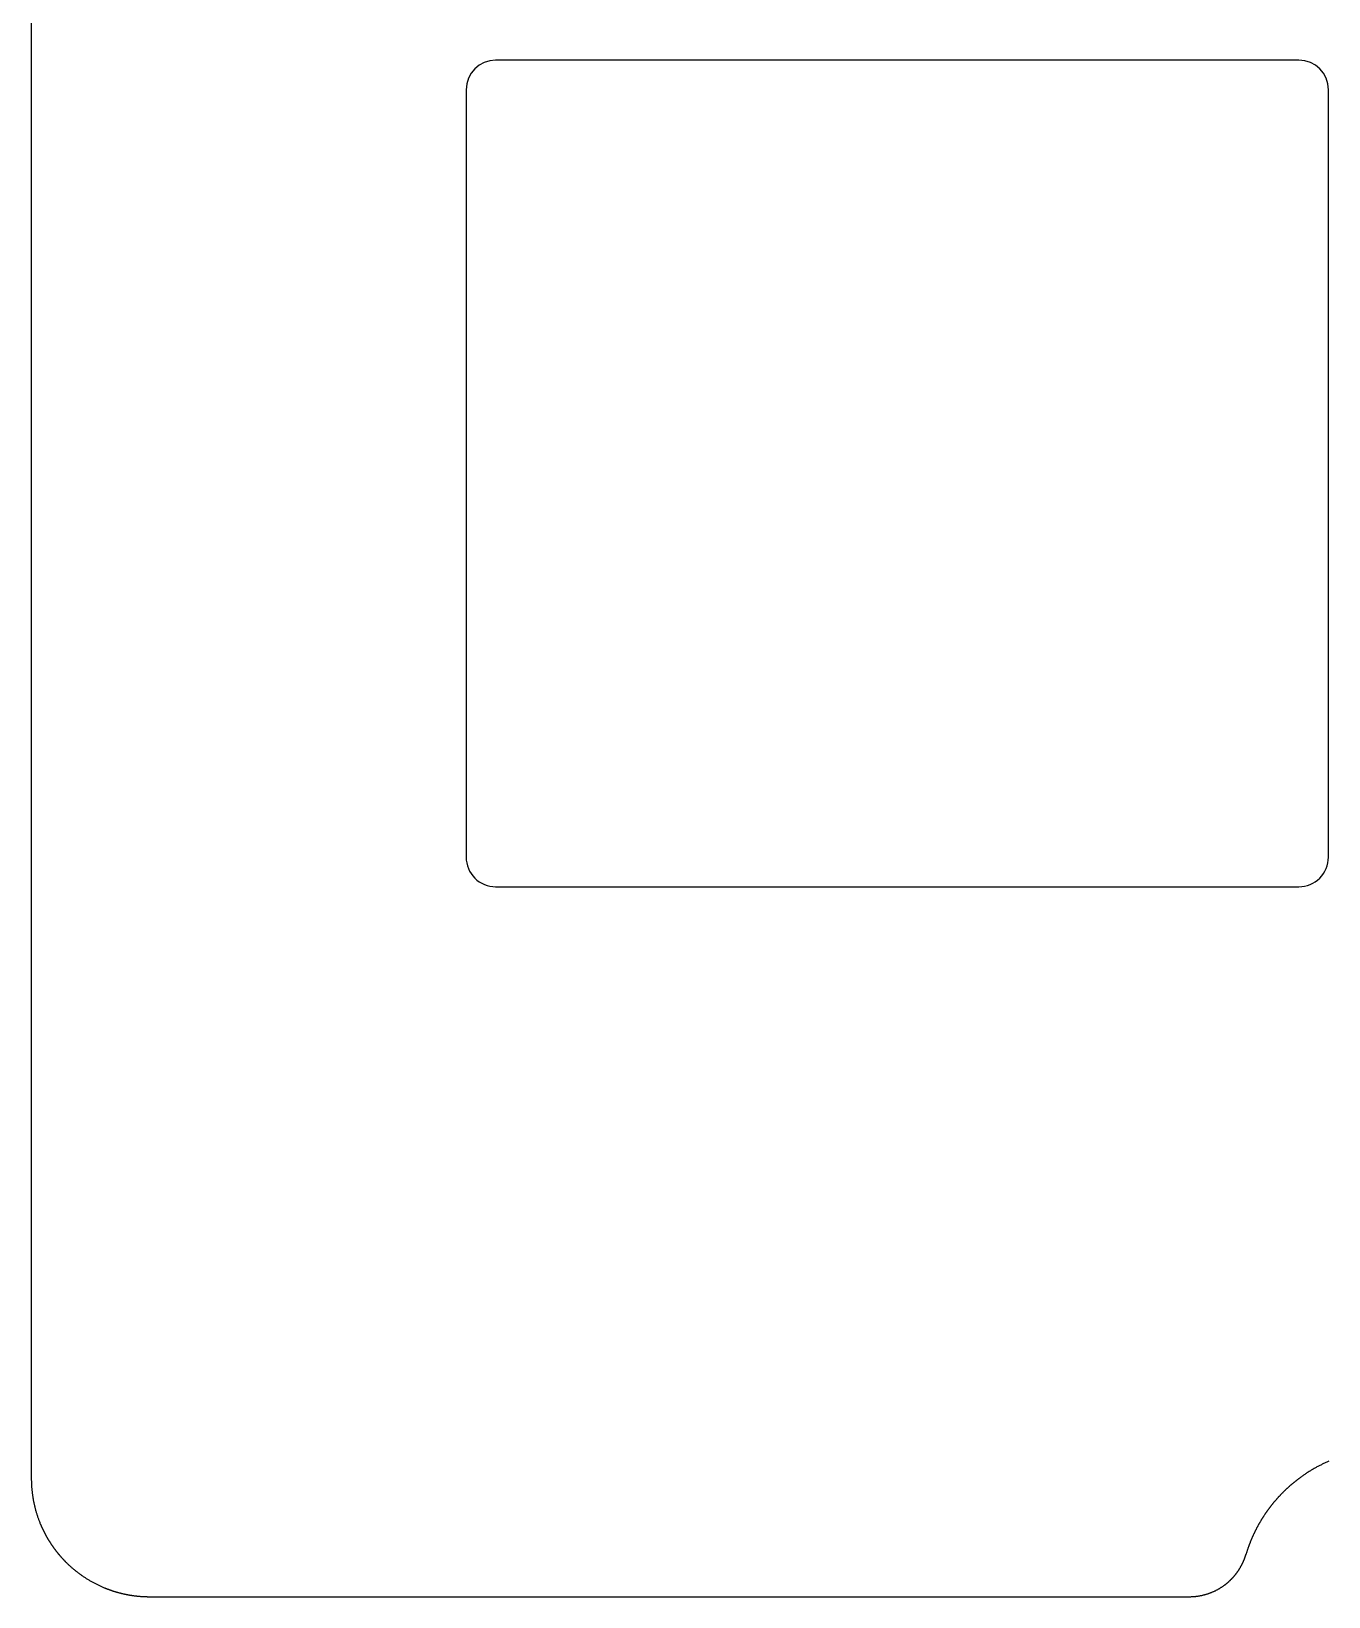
# Model space of a CAD drawing. Header units: millimetres. Extents: x -10 to 277, y -95 to 18.
# Drawn here: x -9.9 to 12.07, y -95.23 to -68.71 of the extents above; entities that cross this region are included whole.
import ezdxf

# ---------------------------------------------------------------- set-up
doc = ezdxf.new("R2010")
doc.units = ezdxf.units.MM
doc.header["$MEASUREMENT"] = 0
doc.layers.add('Edge.Cuts', color=53, linetype='CONTINUOUS')

msp = doc.modelspace()

# ---------------------------------------------------------------- linework, layer by layer
at = {"layer": 'Edge.Cuts', "linetype": 'Continuous'}
for p, q in [((-9.9, 16.026), (-9.9, -93.226)), ((11.5625, -69.2), (-2.037499, -69.2)), ((-2.5375, -69.700001), (-2.5375, -82.699999)), ((12.0625, -82.7), (12.0625, -69.7)), ((-2.037499, -83.2), (11.5625, -83.2)), ((11.795468, -93.070813), (11.783289, -93.078024)), ((11.807687, -93.063671), (11.795468, -93.070813)), ((11.819946, -93.056599), (11.807687, -93.063671)), ((11.832244, -93.049597), (11.819946, -93.056599)), ((11.844581, -93.042665), (11.832244, -93.049597)), ((11.856955, -93.035803), (11.844581, -93.042665)), ((11.869368, -93.029011), (11.856955, -93.035803)), ((11.881818, -93.02229), (11.869368, -93.029011)), ((11.894305, -93.015641), (11.881818, -93.02229)), ((11.906829, -93.009062), (11.894305, -93.015641)), ((11.919389, -93.002554), (11.906829, -93.009062)), ((11.931985, -92.996118), (11.919389, -93.002554)), ((11.944616, -92.989754), (11.931985, -92.996118)), ((11.957281, -92.983462), (11.944616, -92.989754)), ((11.969982, -92.977242), (11.957281, -92.983462)), ((11.982716, -92.971094), (11.969982, -92.977242)), ((11.995484, -92.965019), (11.982716, -92.971094)), ((12.008286, -92.959017), (11.995484, -92.965019)), ((12.02112, -92.953088), (12.008286, -92.959017)), ((12.033987, -92.947231), (12.02112, -92.953088)), ((12.046885, -92.941448), (12.033987, -92.947231)), ((12.059815, -92.935739), (12.046885, -92.941448)), ((12.072777, -92.930103), (12.059815, -92.935739)), ((-9.9, -93.226), (-9.89996, -93.238654)), ((-9.89996, -93.238654), (-9.89984, -93.251306)), ((-9.89984, -93.251306), (-9.89964, -93.263956)), ((-9.89964, -93.263956), (-9.89936, -93.276603)), ((-9.89936, -93.276603), (-9.899001, -93.289248)), ((-9.899001, -93.289248), (-9.898561, -93.301889)), ((-9.898561, -93.301889), (-9.898042, -93.314526)), ((-9.898042, -93.314526), (-9.897442, -93.327159)), ((-9.897442, -93.327159), (-9.896763, -93.339787)), ((11.427761, -93.334509), (11.42241, -93.339145)), ((11.433125, -93.329889), (11.427761, -93.334509)), ((11.438502, -93.325283), (11.433125, -93.329889)), ((11.443892, -93.320692), (11.438502, -93.325283)), ((11.449295, -93.316117), (11.443892, -93.320692)), ((11.454711, -93.311557), (11.449295, -93.316117)), ((11.46014, -93.307012), (11.454711, -93.311557)), ((11.465582, -93.302483), (11.46014, -93.307012)), ((11.471036, -93.297969), (11.465582, -93.302483)), ((11.476504, -93.29347), (11.471036, -93.297969)), ((11.481984, -93.288987), (11.476504, -93.29347)), ((11.487476, -93.284519), (11.481984, -93.288987)), ((11.492982, -93.280066), (11.487476, -93.284519)), ((11.4985, -93.27563), (11.492982, -93.280066)), ((11.50403, -93.271208), (11.4985, -93.27563)), ((11.509574, -93.266803), (11.50403, -93.271208)), ((11.515129, -93.262413), (11.509574, -93.266803)), ((11.520697, -93.258038), (11.515129, -93.262413)), ((11.526277, -93.25368), (11.520697, -93.258038)), ((11.53187, -93.249337), (11.526277, -93.25368)), ((11.537475, -93.24501), (11.53187, -93.249337)), ((11.543092, -93.240699), (11.537475, -93.24501)), ((11.548721, -93.236404), (11.543092, -93.240699)), ((11.554362, -93.232124), (11.548721, -93.236404)), ((11.560016, -93.227861), (11.554362, -93.232124)), ((11.565681, -93.223614), (11.560016, -93.227861)), ((11.571358, -93.219382), (11.565681, -93.223614)), ((11.582749, -93.210968), (11.571358, -93.219382)), ((11.594186, -93.202618), (11.582749, -93.210968)), ((11.605671, -93.194333), (11.594186, -93.202618)), ((11.617202, -93.186113), (11.605671, -93.194333)), ((11.628779, -93.177958), (11.617202, -93.186113)), ((11.640402, -93.169869), (11.628779, -93.177958)), ((11.65207, -93.161846), (11.640402, -93.169869)), ((11.663782, -93.15389), (11.65207, -93.161846)), ((11.67554, -93.145999), (11.663782, -93.15389)), ((11.687341, -93.138176), (11.67554, -93.145999)), ((11.699186, -93.13042), (11.687341, -93.138176)), ((11.711074, -93.12273), (11.699186, -93.13042)), ((11.723005, -93.115109), (11.711074, -93.12273)), ((11.734979, -93.107555), (11.723005, -93.115109)), ((11.746994, -93.10007), (11.734979, -93.107555)), ((11.759051, -93.092652), (11.746994, -93.10007)), ((11.77115, -93.085303), (11.759051, -93.092652)), ((11.783289, -93.078024), (11.77115, -93.085303)), ((-9.896763, -93.339787), (-9.896004, -93.35241)), ((-9.896004, -93.35241), (-9.895166, -93.365028)), ((-9.895166, -93.365028), (-9.894247, -93.37764)), ((-9.894247, -93.37764), (-9.893249, -93.390245)), ((-9.893249, -93.390245), (-9.892171, -93.402843)), ((-9.892171, -93.402843), (-9.891014, -93.415434)), ((-9.891014, -93.415434), (-9.889777, -93.428017)), ((-9.889777, -93.428017), (-9.88846, -93.440592)), ((-9.88846, -93.440592), (-9.887064, -93.453157)), ((-9.887064, -93.453157), (-9.885589, -93.465714)), ((-9.885589, -93.465714), (-9.884034, -93.478261)), ((-9.884034, -93.478261), (-9.8824, -93.490798)), ((-9.8824, -93.490798), (-9.880686, -93.503325)), ((-9.880686, -93.503325), (-9.878894, -93.51584)), ((-9.878894, -93.51584), (-9.877022, -93.528344)), ((-9.877022, -93.528344), (-9.875071, -93.540836)), ((-9.875071, -93.540836), (-9.873041, -93.553315)), ((-9.873041, -93.553315), (-9.870933, -93.565781)), ((-9.870933, -93.565781), (-9.868745, -93.578234)), ((-9.868745, -93.578234), (-9.866479, -93.590673)), ((-9.866479, -93.590673), (-9.864134, -93.603098)), ((11.163379, -93.599957), (11.158786, -93.605333)), ((11.167986, -93.594595), (11.163379, -93.599957)), ((11.17261, -93.589245), (11.167986, -93.594595)), ((11.177248, -93.583909), (11.17261, -93.589245)), ((11.181901, -93.578585), (11.177248, -93.583909)), ((11.18657, -93.573275), (11.181901, -93.578585)), ((11.191254, -93.567977), (11.18657, -93.573275)), ((11.195953, -93.562693), (11.191254, -93.567977)), ((11.200667, -93.557421), (11.195953, -93.562693)), ((11.205396, -93.552163), (11.200667, -93.557421)), ((11.21014, -93.546918), (11.205396, -93.552163)), ((11.214899, -93.541687), (11.21014, -93.546918)), ((11.219673, -93.536468), (11.214899, -93.541687)), ((11.224462, -93.531263), (11.219673, -93.536468)), ((11.229266, -93.526071), (11.224462, -93.531263)), ((11.234084, -93.520894), (11.229266, -93.526071)), ((11.238918, -93.515729), (11.234084, -93.520894)), ((11.243765, -93.510578), (11.238918, -93.515729)), ((11.248629, -93.50544), (11.243765, -93.510578)), ((11.253506, -93.500317), (11.248629, -93.50544)), ((11.258398, -93.495206), (11.253506, -93.500317)), ((11.263304, -93.49011), (11.258398, -93.495206)), ((11.268226, -93.485027), (11.263304, -93.49011)), ((11.273161, -93.479958), (11.268226, -93.485027)), ((11.278111, -93.474903), (11.273161, -93.479958)), ((11.283076, -93.469862), (11.278111, -93.474903)), ((11.288055, -93.464834), (11.283076, -93.469862)), ((11.293048, -93.459821), (11.288055, -93.464834)), ((11.298055, -93.454821), (11.293048, -93.459821)), ((11.303077, -93.449836), (11.298055, -93.454821)), ((11.308113, -93.444865), (11.303077, -93.449836)), ((11.313163, -93.439908), (11.308113, -93.444865)), ((11.318227, -93.434964), (11.313163, -93.439908)), ((11.323305, -93.430036), (11.318227, -93.434964)), ((11.328398, -93.425121), (11.323305, -93.430036)), ((11.333504, -93.420221), (11.328398, -93.425121)), ((11.338625, -93.415335), (11.333504, -93.420221)), ((11.343758, -93.410464), (11.338625, -93.415335)), ((11.348907, -93.405607), (11.343758, -93.410464)), ((11.354068, -93.400764), (11.348907, -93.405607)), ((11.359244, -93.395936), (11.354068, -93.400764)), ((11.364433, -93.391123), (11.359244, -93.395936)), ((11.369637, -93.386324), (11.364433, -93.391123)), ((11.374853, -93.381539), (11.369637, -93.386324)), ((11.380084, -93.37677), (11.374853, -93.381539)), ((11.385327, -93.372015), (11.380084, -93.37677)), ((11.390585, -93.367274), (11.385327, -93.372015)), ((11.395856, -93.362549), (11.390585, -93.367274)), ((11.40114, -93.357838), (11.395856, -93.362549)), ((11.406437, -93.353143), (11.40114, -93.357838)), ((11.411749, -93.348462), (11.406437, -93.353143)), ((11.417073, -93.343796), (11.411749, -93.348462)), ((11.42241, -93.339145), (11.417073, -93.343796)), ((-9.864134, -93.603098), (-9.86171, -93.615507)), ((-9.86171, -93.615507), (-9.859208, -93.627902)), ((-9.859208, -93.627902), (-9.856628, -93.64028)), ((-9.856628, -93.64028), (-9.853969, -93.652642)), ((-9.853969, -93.652642), (-9.851232, -93.664988)), ((-9.851232, -93.664988), (-9.848417, -93.677316)), ((-9.848417, -93.677316), (-9.845524, -93.689626)), ((-9.845524, -93.689626), (-9.842553, -93.701918)), ((-9.842553, -93.701918), (-9.839505, -93.714191)), ((-9.839505, -93.714191), (-9.836379, -93.726446)), ((-9.836379, -93.726446), (-9.833175, -93.73868)), ((-9.833175, -93.73868), (-9.829894, -93.750894)), ((-9.829894, -93.750894), (-9.826535, -93.763087)), ((-9.826535, -93.763087), (-9.8231, -93.775259)), ((-9.8231, -93.775259), (-9.819587, -93.78741)), ((-9.819587, -93.78741), (-9.815998, -93.799538)), ((-9.815998, -93.799538), (-9.812332, -93.811644)), ((-9.812332, -93.811644), (-9.80859, -93.823726)), ((-9.80859, -93.823726), (-9.804771, -93.835785)), ((-9.804771, -93.835785), (-9.800875, -93.847819)), ((-9.800875, -93.847819), (-9.796904, -93.859829)), ((-9.796904, -93.859829), (-9.792857, -93.871814)), ((10.964715, -93.865727), (10.960882, -93.871656)), ((10.968566, -93.859807), (10.964715, -93.865727)), ((10.972433, -93.8539), (10.968566, -93.859807)), ((10.976317, -93.848002), (10.972433, -93.8539)), ((10.980217, -93.842116), (10.976317, -93.848002)), ((10.984135, -93.83624), (10.980217, -93.842116)), ((10.988069, -93.830377), (10.984135, -93.83624)), ((10.992021, -93.824522), (10.988069, -93.830377)), ((10.995988, -93.818681), (10.992021, -93.824522)), ((10.999972, -93.812849), (10.995988, -93.818681)), ((11.003972, -93.80703), (10.999972, -93.812849)), ((11.00799, -93.801221), (11.003972, -93.80703)), ((11.012024, -93.795424), (11.00799, -93.801221)), ((11.016074, -93.789637), (11.012024, -93.795424)), ((11.020141, -93.783863), (11.016074, -93.789637)), ((11.024224, -93.778099), (11.020141, -93.783863)), ((11.028324, -93.772348), (11.024224, -93.778099)), ((11.03244, -93.766607), (11.028324, -93.772348)), ((11.036572, -93.760879), (11.03244, -93.766607)), ((11.040721, -93.755161), (11.036572, -93.760879)), ((11.044886, -93.749456), (11.040721, -93.755161)), ((11.049067, -93.743762), (11.044886, -93.749456)), ((11.053264, -93.73808), (11.049067, -93.743762)), ((11.057478, -93.732409), (11.053264, -93.73808)), ((11.061708, -93.726751), (11.057478, -93.732409)), ((11.065954, -93.721104), (11.061708, -93.726751)), ((11.070216, -93.715469), (11.065954, -93.721104)), ((11.074494, -93.709846), (11.070216, -93.715469)), ((11.078788, -93.704235), (11.074494, -93.709846)), ((11.083099, -93.698636), (11.078788, -93.704235)), ((11.087424, -93.693049), (11.083099, -93.698636)), ((11.091767, -93.687474), (11.087424, -93.693049)), ((11.096124, -93.681912), (11.091767, -93.687474)), ((11.100499, -93.676361), (11.096124, -93.681912)), ((11.104888, -93.670823), (11.100499, -93.676361)), ((11.109294, -93.665296), (11.104888, -93.670823)), ((11.113714, -93.659783), (11.109294, -93.665296)), ((11.118152, -93.654281), (11.113714, -93.659783)), ((11.122604, -93.648793), (11.118152, -93.654281)), ((11.127073, -93.643316), (11.122604, -93.648793)), ((11.131556, -93.637852), (11.127073, -93.643316)), ((11.136056, -93.6324), (11.131556, -93.637852)), ((11.140571, -93.626962), (11.136056, -93.6324)), ((11.145102, -93.621535), (11.140571, -93.626962)), ((11.149648, -93.616122), (11.145102, -93.621535)), ((11.15421, -93.610721), (11.149648, -93.616122)), ((11.158786, -93.605333), (11.15421, -93.610721)), ((-9.792857, -93.871814), (-9.788734, -93.883773)), ((-9.788734, -93.883773), (-9.784535, -93.895706)), ((-9.784535, -93.895706), (-9.780261, -93.907613)), ((-9.780261, -93.907613), (-9.775912, -93.919492)), ((-9.775912, -93.919492), (-9.771487, -93.931344)), ((-9.771487, -93.931344), (-9.766988, -93.943167)), ((-9.766988, -93.943167), (-9.762414, -93.954962)), ((-9.762414, -93.954962), (-9.757765, -93.966728)), ((-9.757765, -93.966728), (-9.753042, -93.978465)), ((-9.753042, -93.978465), (-9.748245, -93.990171)), ((-9.748245, -93.990171), (-9.745819, -93.996013)), ((-9.745819, -93.996013), (-9.743374, -94.001847)), ((-9.743374, -94.001847), (-9.740911, -94.007674)), ((-9.740911, -94.007674), (-9.738429, -94.013492)), ((-9.738429, -94.013492), (-9.735929, -94.019303)), ((-9.735929, -94.019303), (-9.733411, -94.025106)), ((-9.733411, -94.025106), (-9.730874, -94.030901)), ((-9.730874, -94.030901), (-9.728319, -94.036688)), ((-9.728319, -94.036688), (-9.725746, -94.042466)), ((-9.725746, -94.042466), (-9.723154, -94.048237)), ((-9.723154, -94.048237), (-9.720544, -94.053999)), ((-9.720544, -94.053999), (-9.717916, -94.059753)), ((-9.717916, -94.059753), (-9.71527, -94.065499)), ((-9.71527, -94.065499), (-9.712606, -94.071236)), ((-9.712606, -94.071236), (-9.709923, -94.076965)), ((-9.709923, -94.076965), (-9.707223, -94.082685)), ((-9.707223, -94.082685), (-9.704504, -94.088397)), ((-9.704504, -94.088397), (-9.701767, -94.0941)), ((-9.701767, -94.0941), (-9.699013, -94.099794)), ((-9.699013, -94.099794), (-9.69624, -94.10548)), ((-9.69624, -94.10548), (-9.69345, -94.111157)), ((-9.69345, -94.111157), (-9.690641, -94.116825)), ((-9.690641, -94.116825), (-9.687815, -94.122484)), ((-9.687815, -94.122484), (-9.68497, -94.128134)), ((-9.68497, -94.128134), (-9.682108, -94.133775)), ((10.815419, -94.129909), (10.812333, -94.136265)), ((10.818522, -94.123564), (10.815419, -94.129909)), ((10.821644, -94.117226), (10.818522, -94.123564)), ((10.824783, -94.1109), (10.821644, -94.117226)), ((10.827941, -94.10458), (10.824783, -94.1109)), ((10.831115, -94.098272), (10.827941, -94.10458)), ((10.834308, -94.09197), (10.831115, -94.098272)), ((10.837518, -94.08568), (10.834308, -94.09197)), ((10.840747, -94.079398), (10.837518, -94.08568)), ((10.843992, -94.073127), (10.840747, -94.079398)), ((10.847256, -94.066863), (10.843992, -94.073127)), ((10.850537, -94.06061), (10.847256, -94.066863)), ((10.853836, -94.054366), (10.850537, -94.06061)), ((10.857152, -94.048132), (10.853836, -94.054366)), ((10.860487, -94.041906), (10.857152, -94.048132)), ((10.863838, -94.035692), (10.860487, -94.041906)), ((10.867207, -94.029485), (10.863838, -94.035692)), ((10.870593, -94.02329), (10.867207, -94.029485)), ((10.873998, -94.017103), (10.870593, -94.02329)), ((10.877419, -94.010928), (10.873998, -94.017103)), ((10.880858, -94.00476), (10.877419, -94.010928)), ((10.884314, -93.998604), (10.880858, -94.00476)), ((10.887789, -93.992456), (10.884314, -93.998604)), ((10.891279, -93.98632), (10.887789, -93.992456)), ((10.894788, -93.980192), (10.891279, -93.98632)), ((10.898314, -93.974076), (10.894788, -93.980192)), ((10.901857, -93.967968), (10.898314, -93.974076)), ((10.905417, -93.961872), (10.901857, -93.967968)), ((10.908996, -93.955784), (10.905417, -93.961872)), ((10.91259, -93.949709), (10.908996, -93.955784)), ((10.916203, -93.943641), (10.91259, -93.949709)), ((10.919832, -93.937586), (10.916203, -93.943641)), ((10.923479, -93.931539), (10.919832, -93.937586)), ((10.927142, -93.925505), (10.923479, -93.931539)), ((10.930823, -93.919479), (10.927142, -93.925505)), ((10.934521, -93.913465), (10.930823, -93.919479)), ((10.938236, -93.90746), (10.934521, -93.913465)), ((10.941967, -93.901467), (10.938236, -93.90746)), ((10.945717, -93.895483), (10.941967, -93.901467)), ((10.949482, -93.889511), (10.945717, -93.895483)), ((10.953266, -93.883548), (10.949482, -93.889511)), ((10.957065, -93.877598), (10.953266, -93.883548)), ((10.960882, -93.871656), (10.957065, -93.877598)), ((-9.682108, -94.133775), (-9.679228, -94.139407)), ((-9.679228, -94.139407), (-9.67633, -94.14503)), ((-9.67633, -94.14503), (-9.673415, -94.150643)), ((-9.673415, -94.150643), (-9.670482, -94.156247)), ((-9.670482, -94.156247), (-9.66753, -94.161843)), ((-9.66753, -94.161843), (-9.664562, -94.167428)), ((-9.664562, -94.167428), (-9.661576, -94.173004)), ((-9.661576, -94.173004), (-9.658572, -94.178571)), ((-9.658572, -94.178571), (-9.65555, -94.184128)), ((-9.65555, -94.184128), (-9.652512, -94.189675)), ((-9.652512, -94.189675), (-9.649455, -94.195213)), ((-9.649455, -94.195213), (-9.646381, -94.200741)), ((-9.646381, -94.200741), (-9.64329, -94.20626)), ((-9.64329, -94.20626), (-9.640181, -94.211768)), ((-9.640181, -94.211768), (-9.637055, -94.217267)), ((-9.637055, -94.217267), (-9.633911, -94.222755)), ((-9.633911, -94.222755), (-9.63075, -94.228234)), ((-9.63075, -94.228234), (-9.627572, -94.233702)), ((-9.627572, -94.233702), (-9.624376, -94.239161)), ((-9.624376, -94.239161), (-9.621164, -94.244609)), ((-9.621164, -94.244609), (-9.617934, -94.250047)), ((-9.617934, -94.250047), (-9.614687, -94.255475)), ((-9.614687, -94.255475), (-9.611423, -94.260893)), ((-9.611423, -94.260893), (-9.608142, -94.266299)), ((-9.608142, -94.266299), (-9.604843, -94.271696)), ((-9.604843, -94.271696), (-9.601528, -94.277082)), ((-9.601528, -94.277082), (-9.598195, -94.282458)), ((-9.598195, -94.282458), (-9.594846, -94.287823)), ((-9.594846, -94.287823), (-9.59148, -94.293178)), ((-9.59148, -94.293178), (-9.588097, -94.298521)), ((-9.588097, -94.298521), (-9.584696, -94.303854)), ((-9.584696, -94.303854), (-9.58128, -94.309176)), ((-9.58128, -94.309176), (-9.577846, -94.314487)), ((-9.577846, -94.314487), (-9.574396, -94.319787)), ((-9.574396, -94.319787), (-9.570928, -94.325077)), ((-9.570928, -94.325077), (-9.567444, -94.330355)), ((-9.567444, -94.330355), (-9.563944, -94.335623)), ((-9.563944, -94.335623), (-9.560427, -94.340879)), ((-9.560427, -94.340879), (-9.556893, -94.346124)), ((-9.556893, -94.346124), (-9.553343, -94.351357)), ((-9.553343, -94.351357), (-9.549775, -94.35658)), ((-9.549775, -94.35658), (-9.546192, -94.361791)), ((-9.546192, -94.361791), (-9.542592, -94.366991)), ((-9.542592, -94.366991), (-9.538976, -94.372179)), ((-9.538976, -94.372179), (-9.535343, -94.377356)), ((-9.535343, -94.377356), (-9.531695, -94.382521)), ((-9.531695, -94.382521), (-9.528029, -94.387676)), ((-9.528029, -94.387676), (-9.524348, -94.392817)), ((-9.524348, -94.392817), (-9.52065, -94.397948)), ((10.706112, -94.390752), (10.703755, -94.397439)), ((10.708487, -94.384075), (10.706112, -94.390752)), ((10.710881, -94.377404), (10.708487, -94.384075)), ((10.713293, -94.370742), (10.710881, -94.377404)), ((10.715724, -94.364086), (10.713293, -94.370742)), ((10.718173, -94.357439), (10.715724, -94.364086)), ((10.720641, -94.350799), (10.718173, -94.357439)), ((10.723127, -94.344168), (10.720641, -94.350799)), ((10.725632, -94.337542), (10.723127, -94.344168)), ((10.728155, -94.330927), (10.725632, -94.337542)), ((10.730697, -94.324318), (10.728155, -94.330927)), ((10.733256, -94.317718), (10.730697, -94.324318)), ((10.735835, -94.311125), (10.733256, -94.317718)), ((10.738431, -94.304541), (10.735835, -94.311125)), ((10.741046, -94.297963), (10.738431, -94.304541)), ((10.743679, -94.291396), (10.741046, -94.297963)), ((10.746331, -94.284835), (10.743679, -94.291396)), ((10.749001, -94.278283), (10.746331, -94.284835)), ((10.751689, -94.271738), (10.749001, -94.278283)), ((10.754395, -94.265203), (10.751689, -94.271738)), ((10.75712, -94.258675), (10.754395, -94.265203)), ((10.759863, -94.252156), (10.75712, -94.258675)), ((10.762625, -94.245644), (10.759863, -94.252156)), ((10.765403, -94.239142), (10.762625, -94.245644)), ((10.768201, -94.232647), (10.765403, -94.239142)), ((10.771017, -94.226162), (10.768201, -94.232647)), ((10.773851, -94.219684), (10.771017, -94.226162)), ((10.776702, -94.213216), (10.773851, -94.219684)), ((10.779573, -94.206754), (10.776702, -94.213216)), ((10.782461, -94.200303), (10.779573, -94.206754)), ((10.785367, -94.193859), (10.782461, -94.200303)), ((10.788291, -94.187426), (10.785367, -94.193859)), ((10.791234, -94.180999), (10.788291, -94.187426)), ((10.794194, -94.174583), (10.791234, -94.180999)), ((10.797172, -94.168173), (10.794194, -94.174583)), ((10.800168, -94.161775), (10.797172, -94.168173)), ((10.803183, -94.155383), (10.800168, -94.161775)), ((10.806215, -94.149002), (10.803183, -94.155383)), ((10.809265, -94.142628), (10.806215, -94.149002)), ((10.812333, -94.136265), (10.809265, -94.142628)), ((-9.52065, -94.397948), (-9.516936, -94.403067)), ((-9.516936, -94.403067), (-9.513205, -94.408174)), ((-9.513205, -94.408174), (-9.509459, -94.413269)), ((-9.509459, -94.413269), (-9.505696, -94.418353)), ((-9.505696, -94.418353), (-9.501918, -94.423424)), ((-9.501918, -94.423424), (-9.498123, -94.428484)), ((-9.498123, -94.428484), (-9.494313, -94.433531)), ((-9.494313, -94.433531), (-9.490486, -94.438566)), ((-9.490486, -94.438566), (-9.486644, -94.443589)), ((-9.486644, -94.443589), (-9.482785, -94.448601)), ((-9.482785, -94.448601), (-9.478911, -94.453599)), ((-9.478911, -94.453599), (-9.475021, -94.458586)), ((-9.475021, -94.458586), (-9.471115, -94.46356)), ((-9.471115, -94.46356), (-9.467193, -94.468523)), ((-9.467193, -94.468523), (-9.463256, -94.473472)), ((-9.463256, -94.473472), (-9.459303, -94.47841)), ((-9.459303, -94.47841), (-9.455335, -94.483334)), ((-9.455335, -94.483334), (-9.45135, -94.488247)), ((-9.45135, -94.488247), (-9.447351, -94.493146)), ((-9.447351, -94.493146), (-9.443335, -94.498034)), ((-9.443335, -94.498034), (-9.439304, -94.502907)), ((-9.439304, -94.502907), (-9.435258, -94.50777)), ((-9.435258, -94.50777), (-9.431196, -94.512618)), ((-9.431196, -94.512618), (-9.427119, -94.517455)), ((-9.427119, -94.517455), (-9.423027, -94.522278)), ((-9.423027, -94.522278), (-9.418918, -94.527089)), ((-9.418918, -94.527089), (-9.414796, -94.531886)), ((-9.414796, -94.531886), (-9.410657, -94.536671)), ((-9.410657, -94.536671), (-9.406504, -94.541442)), ((-9.406504, -94.541442), (-9.402335, -94.546201)), ((-9.402335, -94.546201), (-9.398151, -94.550946)), ((-9.398151, -94.550946), (-9.393952, -94.555678)), ((-9.393952, -94.555678), (-9.389738, -94.560397)), ((-9.389738, -94.560397), (-9.385509, -94.565104)), ((-9.385509, -94.565104), (-9.381265, -94.569796)), ((-9.381265, -94.569796), (-9.377006, -94.574475)), ((-9.377006, -94.574475), (-9.372733, -94.579141)), ((-9.372733, -94.579141), (-9.368443, -94.583794)), ((-9.368443, -94.583794), (-9.36414, -94.588433)), ((-9.36414, -94.588433), (-9.359821, -94.593059)), ((-9.359821, -94.593059), (-9.355489, -94.597671)), ((-9.355489, -94.597671), (-9.35114, -94.60227)), ((-9.35114, -94.60227), (-9.346778, -94.606854)), ((-9.346778, -94.606854), (-9.3424, -94.611426)), ((-9.3424, -94.611426), (-9.338009, -94.615984)), ((-9.338009, -94.615984), (-9.333602, -94.620528)), ((-9.333602, -94.620528), (-9.329182, -94.625058)), ((-9.329182, -94.625058), (-9.324746, -94.629575)), ((-9.324746, -94.629575), (-9.320296, -94.634077)), ((-9.320296, -94.634077), (-9.315831, -94.638567)), ((-9.315831, -94.638567), (-9.3142, -94.6402)), ((-9.3142, -94.6402), (-9.305223, -94.64912)), ((-9.305223, -94.64912), (-9.296191, -94.657982)), ((-9.296191, -94.657982), (-9.287104, -94.666787)), ((10.607552, -94.663753), (10.609497, -94.659732)), ((10.609497, -94.659732), (10.611424, -94.655699)), ((10.611424, -94.655699), (10.613333, -94.65166)), ((10.613333, -94.65166), (10.615225, -94.64761)), ((10.615225, -94.64761), (10.617098, -94.643553)), ((10.617098, -94.643553), (10.618954, -94.639485)), ((10.618954, -94.639485), (10.620791, -94.635411)), ((10.620791, -94.635411), (10.62261, -94.631326)), ((10.62261, -94.631326), (10.624411, -94.627234)), ((10.624411, -94.627234), (10.626194, -94.623132)), ((10.626194, -94.623132), (10.627959, -94.619024)), ((10.627959, -94.619024), (10.629706, -94.614905)), ((10.629706, -94.614905), (10.631433, -94.61078)), ((10.631433, -94.61078), (10.633144, -94.606645)), ((10.633144, -94.606645), (10.634835, -94.602504)), ((10.634835, -94.602504), (10.636509, -94.598352)), ((10.636509, -94.598352), (10.638164, -94.594194)), ((10.638164, -94.594194), (10.639801, -94.590027)), ((10.639801, -94.590027), (10.641419, -94.585853)), ((10.641419, -94.585853), (10.64302, -94.581669)), ((10.64302, -94.581669), (10.644601, -94.57748)), ((10.644601, -94.57748), (10.646164, -94.573281)), ((10.646164, -94.573281), (10.647708, -94.569076)), ((10.647708, -94.569076), (10.649235, -94.564861)), ((10.649235, -94.564861), (10.650742, -94.560641)), ((10.650742, -94.560641), (10.652232, -94.556412)), ((10.652232, -94.556412), (10.653702, -94.552176)), ((10.653702, -94.552176), (10.655154, -94.547932)), ((10.655154, -94.547932), (10.656587, -94.543682)), ((10.656587, -94.543682), (10.658002, -94.539422)), ((10.658002, -94.539422), (10.659397, -94.535157)), ((10.659397, -94.535157), (10.660775, -94.530883)), ((10.660775, -94.530883), (10.662133, -94.526604)), ((10.662133, -94.526604), (10.663473, -94.522316)), ((10.663473, -94.522316), (10.664793, -94.518022)), ((10.664793, -94.518022), (10.666096, -94.51372)), ((10.666096, -94.51372), (10.6667, -94.5117)), ((10.668584, -94.505411), (10.6667, -94.5117)), ((10.670642, -94.498608), (10.668584, -94.505411)), ((10.672719, -94.491814), (10.670642, -94.498608)), ((10.674814, -94.485024), (10.672719, -94.491814)), ((10.676928, -94.478245), (10.674814, -94.485024)), ((10.679061, -94.47147), (10.676928, -94.478245)), ((10.681213, -94.464704), (10.679061, -94.47147)), ((10.683383, -94.457944), (10.681213, -94.464704)), ((10.685572, -94.451193), (10.683383, -94.457944)), ((10.68778, -94.444447), (10.685572, -94.451193)), ((10.690006, -94.43771), (10.68778, -94.444447)), ((10.692251, -94.430979), (10.690006, -94.43771)), ((10.694515, -94.424257), (10.692251, -94.430979)), ((10.696797, -94.41754), (10.694515, -94.424257)), ((10.699098, -94.410833), (10.696797, -94.41754)), ((10.701418, -94.404131), (10.699098, -94.410833)), ((10.703755, -94.397439), (10.701418, -94.404131)), ((-9.287104, -94.666787), (-9.277963, -94.675533)), ((-9.277963, -94.675533), (-9.268767, -94.68422)), ((-9.268767, -94.68422), (-9.259517, -94.692849)), ((-9.259517, -94.692849), (-9.250213, -94.701418)), ((-9.250213, -94.701418), (-9.240855, -94.709928)), ((-9.240855, -94.709928), (-9.231445, -94.718378)), ((-9.231445, -94.718378), (-9.221982, -94.726768)), ((-9.221982, -94.726768), (-9.212466, -94.735097)), ((-9.212466, -94.735097), (-9.202898, -94.743366)), ((-9.202898, -94.743366), (-9.193278, -94.751574)), ((-9.193278, -94.751574), (-9.183607, -94.759721)), ((-9.183607, -94.759721), (-9.173885, -94.767806)), ((-9.173885, -94.767806), (-9.164113, -94.77583)), ((-9.164113, -94.77583), (-9.154289, -94.783791)), ((-9.154289, -94.783791), (-9.144416, -94.79169)), ((-9.144416, -94.79169), (-9.134493, -94.799526)), ((-9.134493, -94.799526), (-9.124521, -94.8073)), ((-9.124521, -94.8073), (-9.1145, -94.81501)), ((-9.1145, -94.81501), (-9.104431, -94.822656)), ((-9.104431, -94.822656), (-9.094313, -94.830239)), ((-9.094313, -94.830239), (-9.084148, -94.837757)), ((-9.084148, -94.837757), (-9.073935, -94.845211)), ((-9.073935, -94.845211), (-9.063675, -94.852601)), ((-9.063675, -94.852601), (-9.053368, -94.859925)), ((-9.053368, -94.859925), (-9.043016, -94.867184)), ((-9.043016, -94.867184), (-9.032617, -94.874378)), ((-9.032617, -94.874378), (-9.022173, -94.881506)), ((-9.022173, -94.881506), (-9.011684, -94.888567)), ((-9.011684, -94.888567), (-9.00115, -94.895563)), ((-9.00115, -94.895563), (-8.990572, -94.902491)), ((-8.990572, -94.902491), (-8.979951, -94.909353)), ((-8.979951, -94.909353), (-8.969286, -94.916148)), ((-8.969286, -94.916148), (-8.958578, -94.922875)), ((-8.958578, -94.922875), (-8.947827, -94.929534)), ((10.419843, -94.928775), (10.422982, -94.925585)), ((10.422982, -94.925585), (10.426106, -94.922382)), ((10.426106, -94.922382), (10.429216, -94.919164)), ((10.429216, -94.919164), (10.432311, -94.915934)), ((10.432311, -94.915934), (10.435392, -94.912689)), ((10.435392, -94.912689), (10.438458, -94.909431)), ((10.438458, -94.909431), (10.441509, -94.906159)), ((10.441509, -94.906159), (10.444546, -94.902874)), ((10.444546, -94.902874), (10.447568, -94.899575)), ((10.447568, -94.899575), (10.450574, -94.896263)), ((10.450574, -94.896263), (10.453566, -94.892937)), ((10.453566, -94.892937), (10.456542, -94.889599)), ((10.456542, -94.889599), (10.459504, -94.886248)), ((10.459504, -94.886248), (10.46245, -94.882883)), ((10.46245, -94.882883), (10.465381, -94.879505)), ((10.465381, -94.879505), (10.468297, -94.876115)), ((10.468297, -94.876115), (10.471198, -94.872712)), ((10.471198, -94.872712), (10.474082, -94.869296)), ((10.474082, -94.869296), (10.476952, -94.865867)), ((10.476952, -94.865867), (10.479806, -94.862426)), ((10.479806, -94.862426), (10.482645, -94.858972)), ((10.482645, -94.858972), (10.485467, -94.855506)), ((10.485467, -94.855506), (10.488275, -94.852026)), ((10.488275, -94.852026), (10.491066, -94.848536)), ((10.491066, -94.848536), (10.493842, -94.845032)), ((10.493842, -94.845032), (10.496601, -94.841516)), ((10.496601, -94.841516), (10.499346, -94.837988)), ((10.499346, -94.837988), (10.502073, -94.834449)), ((10.502073, -94.834449), (10.504785, -94.830896)), ((10.504785, -94.830896), (10.507481, -94.827333)), ((10.507481, -94.827333), (10.510161, -94.823756)), ((10.510161, -94.823756), (10.512824, -94.82017)), ((10.512824, -94.82017), (10.515472, -94.81657)), ((10.515472, -94.81657), (10.518102, -94.812959)), ((10.518102, -94.812959), (10.520718, -94.809336)), ((10.520718, -94.809336), (10.523315, -94.805703)), ((10.523315, -94.805703), (10.525898, -94.802056)), ((10.525898, -94.802056), (10.528463, -94.7984)), ((10.528463, -94.7984), (10.531012, -94.794731)), ((10.531012, -94.794731), (10.533544, -94.791052)), ((10.533544, -94.791052), (10.536061, -94.787361)), ((10.536061, -94.787361), (10.53856, -94.78366)), ((10.53856, -94.78366), (10.541043, -94.779946)), ((10.541043, -94.779946), (10.543508, -94.776223)), ((10.543508, -94.776223), (10.545957, -94.772488)), ((10.545957, -94.772488), (10.548389, -94.768743)), ((10.548389, -94.768743), (10.550805, -94.764986)), ((10.550805, -94.764986), (10.553203, -94.761219)), ((10.553203, -94.761219), (10.555585, -94.757441)), ((10.555585, -94.757441), (10.557949, -94.753653)), ((10.557949, -94.753653), (10.560297, -94.749854)), ((10.560297, -94.749854), (10.562627, -94.746045)), ((10.562627, -94.746045), (10.56494, -94.742225)), ((10.56494, -94.742225), (10.567236, -94.738395)), ((10.567236, -94.738395), (10.569515, -94.734554)), ((10.569515, -94.734554), (10.571777, -94.730705)), ((10.571777, -94.730705), (10.574021, -94.726844)), ((10.574021, -94.726844), (10.576248, -94.722974)), ((10.576248, -94.722974), (10.578458, -94.719092)), ((10.578458, -94.719092), (10.58065, -94.715203)), ((10.58065, -94.715203), (10.582825, -94.711302)), ((10.582825, -94.711302), (10.584982, -94.707393)), ((10.584982, -94.707393), (10.587123, -94.703472)), ((10.587123, -94.703472), (10.589245, -94.699543)), ((10.589245, -94.699543), (10.59135, -94.695603)), ((10.59135, -94.695603), (10.593437, -94.691656)), ((10.593437, -94.691656), (10.595507, -94.687697)), ((10.595507, -94.687697), (10.597558, -94.68373)), ((10.597558, -94.68373), (10.599593, -94.679753)), ((10.599593, -94.679753), (10.601609, -94.675768)), ((10.601609, -94.675768), (10.603608, -94.671771)), ((10.603608, -94.671771), (10.605589, -94.667768)), ((10.605589, -94.667768), (10.607552, -94.663753)), ((-8.947827, -94.929534), (-8.937034, -94.936126)), ((-8.937034, -94.936126), (-8.9262, -94.942649)), ((-8.9262, -94.942649), (-8.915324, -94.949104)), ((-8.915324, -94.949104), (-8.904408, -94.95549)), ((-8.904408, -94.95549), (-8.893451, -94.961806)), ((-8.893451, -94.961806), (-8.882454, -94.968054)), ((-8.882454, -94.968054), (-8.871417, -94.974232)), ((-8.871417, -94.974232), (-8.860342, -94.98034)), ((-8.860342, -94.98034), (-8.849228, -94.986379)), ((-8.849228, -94.986379), (-8.838075, -94.992347)), ((-8.838075, -94.992347), (-8.826885, -94.998244)), ((-8.826885, -94.998244), (-8.815658, -95.004071)), ((-8.815658, -95.004071), (-8.804394, -95.009826)), ((-8.804394, -95.009826), (-8.793093, -95.015511)), ((-8.793093, -95.015511), (-8.781757, -95.021124)), ((-8.781757, -95.021124), (-8.770385, -95.026665)), ((-8.770385, -95.026665), (-8.758978, -95.032134)), ((-8.758978, -95.032134), (-8.747537, -95.037531)), ((-8.747537, -95.037531), (-8.736061, -95.042856)), ((-8.736061, -95.042856), (-8.724552, -95.048108)), ((-8.724552, -95.048108), (-8.71301, -95.053287)), ((-8.71301, -95.053287), (-8.701436, -95.058394)), ((-8.701436, -95.058394), (-8.689829, -95.063427)), ((-8.689829, -95.063427), (-8.67819, -95.068386)), ((-8.67819, -95.068386), (-8.66652, -95.073272)), ((-8.66652, -95.073272), (-8.660674, -95.075687)), ((-8.660674, -95.075687), (-8.65482, -95.078084)), ((-8.65482, -95.078084), (-8.648958, -95.080462)), ((-8.648958, -95.080462), (-8.643089, -95.082822)), ((-8.643089, -95.082822), (-8.637213, -95.085163)), ((-8.637213, -95.085163), (-8.631329, -95.087486)), ((-8.631329, -95.087486), (-8.625438, -95.08979)), ((-8.625438, -95.08979), (-8.619539, -95.092075)), ((-8.619539, -95.092075), (-8.613633, -95.094342)), ((-8.613633, -95.094342), (-8.607721, -95.09659)), ((-8.607721, -95.09659), (-8.601801, -95.098819)), ((-8.601801, -95.098819), (-8.595874, -95.101029)), ((-8.595874, -95.101029), (-8.58994, -95.103221)), ((-8.58994, -95.103221), (-8.583999, -95.105394)), ((-8.583999, -95.105394), (-8.578052, -95.107548)), ((-8.578052, -95.107548), (-8.572097, -95.109684)), ((-8.572097, -95.109684), (-8.566136, -95.1118)), ((-8.566136, -95.1118), (-8.560168, -95.113898)), ((-8.560168, -95.113898), (-8.554194, -95.115976)), ((-8.554194, -95.115976), (-8.548213, -95.118036)), ((-8.548213, -95.118036), (-8.542226, -95.120077)), ((-8.542226, -95.120077), (-8.536232, -95.122099)), ((-8.536232, -95.122099), (-8.530232, -95.124102)), ((-8.530232, -95.124102), (-8.524226, -95.126086)), ((-8.524226, -95.126086), (-8.518214, -95.128051)), ((-8.518214, -95.128051), (-8.512195, -95.129997)), ((-8.512195, -95.129997), (-8.50617, -95.131924)), ((-8.50617, -95.131924), (-8.500139, -95.133832)), ((-8.500139, -95.133832), (-8.494103, -95.135721)), ((-8.494103, -95.135721), (-8.48806, -95.13759)), ((-8.48806, -95.13759), (-8.482011, -95.139441)), ((-8.482011, -95.139441), (-8.475957, -95.141272)), ((-8.475957, -95.141272), (-8.469897, -95.143085)), ((-8.469897, -95.143085), (-8.463831, -95.144878)), ((-8.463831, -95.144878), (-8.45776, -95.146651)), ((-8.45776, -95.146651), (-8.451683, -95.148406)), ((-8.451683, -95.148406), (-8.4456, -95.150141)), ((-8.4456, -95.150141), (-8.439512, -95.151858)), ((-8.439512, -95.151858), (-8.43342, -95.153554)), ((-8.43342, -95.153554), (-8.427321, -95.155232)), ((-8.427321, -95.155232), (-8.421217, -95.15689)), ((-8.421217, -95.15689), (-8.415108, -95.158529)), ((-8.415108, -95.158529), (-8.408995, -95.160149)), ((-8.408995, -95.160149), (-8.402875, -95.161749)), ((-8.402875, -95.161749), (-8.396751, -95.16333)), ((-8.396751, -95.16333), (-8.390622, -95.164891)), ((-8.390622, -95.164891), (-8.384489, -95.166433)), ((-8.384489, -95.166433), (-8.37835, -95.167956)), ((-8.37835, -95.167956), (-8.372207, -95.169459)), ((-8.372207, -95.169459), (-8.366058, -95.170943)), ((-8.366058, -95.170943), (-8.359906, -95.172407)), ((-8.359906, -95.172407), (-8.353748, -95.173852)), ((-8.353748, -95.173852), (-8.347587, -95.175277)), ((-8.347587, -95.175277), (-8.34142, -95.176683)), ((-8.34142, -95.176683), (-8.33525, -95.17807)), ((-8.33525, -95.17807), (-8.329075, -95.179436)), ((-8.329075, -95.179436), (-8.322896, -95.180784)), ((-8.322896, -95.180784), (-8.316712, -95.182111)), ((-8.316712, -95.182111), (-8.310525, -95.183419)), ((-8.310525, -95.183419), (-8.304333, -95.184708)), ((-8.304333, -95.184708), (-8.298138, -95.185977)), ((-8.298138, -95.185977), (-8.291938, -95.187226)), ((-8.291938, -95.187226), (-8.285735, -95.188456)), ((-8.285735, -95.188456), (-8.279528, -95.189666)), ((-8.279528, -95.189666), (-8.273317, -95.190856)), ((-8.273317, -95.190856), (-8.267102, -95.192027)), ((-8.267102, -95.192027), (-8.260884, -95.193178)), ((9.964794, -95.19265), (9.97341, -95.190323)), ((9.97341, -95.190323), (9.982006, -95.18792)), ((9.982006, -95.18792), (9.99058, -95.185439)), ((9.99058, -95.185439), (9.999132, -95.182882)), ((9.999132, -95.182882), (10.007661, -95.180247)), ((10.007661, -95.180247), (10.016168, -95.177537)), ((10.016168, -95.177537), (10.02465, -95.17475)), ((10.02465, -95.17475), (10.033107, -95.171887)), ((10.033107, -95.171887), (10.04154, -95.168948)), ((10.04154, -95.168948), (10.049947, -95.165933)), ((10.049947, -95.165933), (10.058327, -95.162844)), ((10.058327, -95.162844), (10.06668, -95.159678)), ((10.06668, -95.159678), (10.075006, -95.156438)), ((10.075006, -95.156438), (10.083303, -95.153123)), ((10.083303, -95.153123), (10.091571, -95.149734)), ((10.091571, -95.149734), (10.099809, -95.14627)), ((10.099809, -95.14627), (10.108017, -95.142732)), ((10.108017, -95.142732), (10.116194, -95.139121)), ((10.116194, -95.139121), (10.124339, -95.135436)), ((10.124339, -95.135436), (10.132452, -95.131678)), ((10.132452, -95.131678), (10.140532, -95.127847)), ((10.140532, -95.127847), (10.148579, -95.123944)), ((10.148579, -95.123944), (10.156591, -95.119968)), ((10.156591, -95.119968), (10.164568, -95.115921)), ((10.164568, -95.115921), (10.17251, -95.111802)), ((10.17251, -95.111802), (10.180415, -95.107611)), ((10.180415, -95.107611), (10.188283, -95.10335)), ((10.188283, -95.10335), (10.196114, -95.099018)), ((10.196114, -95.099018), (10.203906, -95.094616)), ((10.203906, -95.094616), (10.21166, -95.090144)), ((10.21166, -95.090144), (10.219374, -95.085602)), ((10.219374, -95.085602), (10.227047, -95.080992)), ((10.227047, -95.080992), (10.23468, -95.076313)), ((10.23468, -95.076313), (10.242271, -95.071565)), ((10.242271, -95.071565), (10.24982, -95.066749)), ((10.24982, -95.066749), (10.257326, -95.061866)), ((10.257326, -95.061866), (10.264789, -95.056916)), ((10.264789, -95.056916), (10.272207, -95.051899)), ((10.272207, -95.051899), (10.279581, -95.046816)), ((10.279581, -95.046816), (10.286909, -95.041667)), ((10.286909, -95.041667), (10.294191, -95.036453)), ((10.294191, -95.036453), (10.301426, -95.031173)), ((10.301426, -95.031173), (10.308614, -95.02583)), ((10.308614, -95.02583), (10.31219, -95.023134)), ((10.31219, -95.023134), (10.315754, -95.020422)), ((10.315754, -95.020422), (10.319306, -95.017694)), ((10.319306, -95.017694), (10.322845, -95.01495)), ((10.322845, -95.01495), (10.326373, -95.012191)), ((10.326373, -95.012191), (10.329887, -95.009416)), ((10.329887, -95.009416), (10.33339, -95.006625)), ((10.33339, -95.006625), (10.33688, -95.003819)), ((10.33688, -95.003819), (10.340357, -95.000997)), ((10.340357, -95.000997), (10.343822, -94.998159)), ((10.343822, -94.998159), (10.347274, -94.995307)), ((10.347274, -94.995307), (10.350713, -94.992439)), ((10.350713, -94.992439), (10.354139, -94.989555)), ((10.354139, -94.989555), (10.357552, -94.986657)), ((10.357552, -94.986657), (10.360952, -94.983743)), ((10.360952, -94.983743), (10.364339, -94.980814)), ((10.364339, -94.980814), (10.367713, -94.97787)), ((10.367713, -94.97787), (10.371074, -94.974911)), ((10.371074, -94.974911), (10.374421, -94.971938)), ((10.374421, -94.971938), (10.377755, -94.968949)), ((10.377755, -94.968949), (10.381075, -94.965945)), ((10.381075, -94.965945), (10.384382, -94.962927)), ((10.384382, -94.962927), (10.387675, -94.959895)), ((10.387675, -94.959895), (10.390955, -94.956847)), ((10.390955, -94.956847), (10.39422, -94.953785)), ((10.39422, -94.953785), (10.397472, -94.950709)), ((10.397472, -94.950709), (10.40071, -94.947618)), ((10.40071, -94.947618), (10.403934, -94.944513)), ((10.403934, -94.944513), (10.407144, -94.941394)), ((10.407144, -94.941394), (10.41034, -94.93826)), ((10.41034, -94.93826), (10.413522, -94.935113)), ((10.413522, -94.935113), (10.41669, -94.931951)), ((10.41669, -94.931951), (10.419843, -94.928775)), ((-8.260884, -95.193178), (-8.254661, -95.194309)), ((-8.254661, -95.194309), (-8.248436, -95.195421)), ((-8.248436, -95.195421), (-8.242207, -95.196513)), ((-8.242207, -95.196513), (-8.235975, -95.197585)), ((-8.235975, -95.197585), (-8.229739, -95.198638)), ((-8.229739, -95.198638), (-8.2235, -95.199671)), ((-8.2235, -95.199671), (-8.217258, -95.200684)), ((-8.217258, -95.200684), (-8.211013, -95.201677)), ((-8.211013, -95.201677), (-8.204764, -95.202651)), ((-8.204764, -95.202651), (-8.198512, -95.203604)), ((-8.198512, -95.203604), (-8.192257, -95.204538)), ((-8.192257, -95.204538), (-8.186, -95.205452)), ((-8.186, -95.205452), (-8.179739, -95.206347)), ((-8.179739, -95.206347), (-8.173477, -95.207221)), ((-8.173477, -95.207221), (-8.16721, -95.208076)), ((-8.16721, -95.208076), (-8.160942, -95.208911)), ((-8.160942, -95.208911), (-8.15467, -95.209726)), ((-8.15467, -95.209726), (-8.148397, -95.210522)), ((-8.148397, -95.210522), (-8.14212, -95.211297)), ((-8.14212, -95.211297), (-8.135841, -95.212053)), ((-8.135841, -95.212053), (-8.129559, -95.212788)), ((-8.129559, -95.212788), (-8.123276, -95.213504)), ((-8.123276, -95.213504), (-8.11699, -95.2142)), ((-8.11699, -95.2142), (-8.110702, -95.214876)), ((-8.110702, -95.214876), (-8.104411, -95.215532)), ((-8.104411, -95.215532), (-8.098119, -95.216169)), ((-8.098119, -95.216169), (-8.091824, -95.216785)), ((-8.091824, -95.216785), (-8.085528, -95.217381)), ((-8.085528, -95.217381), (-8.079229, -95.217958)), ((-8.079229, -95.217958), (-8.07293, -95.218515)), ((-8.07293, -95.218515), (-8.066627, -95.219051)), ((-8.066627, -95.219051), (-8.060323, -95.219568)), ((-8.060323, -95.219568), (-8.054017, -95.220065)), ((-8.054017, -95.220065), (-8.04771, -95.220542)), ((-8.04771, -95.220542), (-8.0414, -95.220999)), ((-8.0414, -95.220999), (-8.035091, -95.221436)), ((-8.035091, -95.221436), (-8.028778, -95.221853)), ((-8.028778, -95.221853), (-8.022465, -95.22225)), ((-8.022465, -95.22225), (-8.01615, -95.222627)), ((-8.01615, -95.222627), (-8.009834, -95.222984)), ((-8.009834, -95.222984), (-8.003516, -95.223322)), ((-8.003516, -95.223322), (-7.997198, -95.223639)), ((-7.997198, -95.223639), (-7.990877, -95.223936)), ((-7.990877, -95.223936), (-7.984557, -95.224213)), ((-7.984557, -95.224213), (-7.978235, -95.224471)), ((-7.978235, -95.224471), (-7.971912, -95.224708)), ((-7.971912, -95.224708), (-7.965588, -95.224925)), ((-7.965588, -95.224925), (-7.959264, -95.225123)), ((-7.959264, -95.225123), (-7.952937, -95.2253)), ((-7.952937, -95.2253), (-7.946612, -95.225457)), ((-7.946612, -95.225457), (-7.940284, -95.225595)), ((-7.940284, -95.225595), (-7.933957, -95.225712)), ((-7.933957, -95.225712), (-7.927627, -95.225809)), ((-7.927627, -95.225809), (-7.921299, -95.225887)), ((-7.921299, -95.225887), (-7.914969, -95.225944)), ((-7.914969, -95.225944), (-7.90864, -95.225981)), ((-7.90864, -95.225981), (-7.902308, -95.225999)), ((-7.902308, -95.225999), (-7.9, -95.226)), ((-7.9, -95.226), (9.7084, -95.226)), ((9.7084, -95.226), (9.71738, -95.22596)), ((9.71738, -95.22596), (9.726355, -95.22584)), ((9.726355, -95.22584), (9.735323, -95.225641)), ((9.735323, -95.225641), (9.744285, -95.225361)), ((9.744285, -95.225361), (9.75324, -95.225002)), ((9.75324, -95.225002), (9.762188, -95.224563)), ((9.762188, -95.224563), (9.771128, -95.224045)), ((9.771128, -95.224045), (9.780059, -95.223447)), ((9.780059, -95.223447), (9.788982, -95.222769)), ((9.788982, -95.222769), (9.797895, -95.222012)), ((9.797895, -95.222012), (9.806799, -95.221176)), ((9.806799, -95.221176), (9.815692, -95.220261)), ((9.815692, -95.220261), (9.824575, -95.219266)), ((9.824575, -95.219266), (9.833446, -95.218192)), ((9.833446, -95.218192), (9.842305, -95.217039)), ((9.842305, -95.217039), (9.851152, -95.215807)), ((9.851152, -95.215807), (9.859987, -95.214496)), ((9.859987, -95.214496), (9.868807, -95.213107)), ((9.868807, -95.213107), (9.877614, -95.211638)), ((9.877614, -95.211638), (9.886407, -95.210091)), ((9.886407, -95.210091), (9.895184, -95.208466)), ((9.895184, -95.208466), (9.903946, -95.206762)), ((9.903946, -95.206762), (9.912691, -95.20498)), ((9.912691, -95.20498), (9.92142, -95.203119)), ((9.92142, -95.203119), (9.930132, -95.201181)), ((9.930132, -95.201181), (9.938826, -95.199165)), ((9.938826, -95.199165), (9.947501, -95.197071)), ((9.947501, -95.197071), (9.956157, -95.194899)), ((9.956157, -95.194899), (9.964794, -95.19265))]:
    msp.add_line(p, q, dxfattribs=at)
at = {"layer": 'Edge.Cuts'}
for centre, radius, start, end in [((-2.037478, -69.700041), 0.500022, 90.0024062, 179.9954165), ((11.562522, -69.700041), 0.500041, 0.0046985, 90.0025208), ((-2.037478, -82.700041), 0.499959, 179.9951874, 269.9975934), ((11.562522, -82.700041), 0.499978, 269.9974788, 0.0046985)]:
    msp.add_arc(centre, radius, start, end, dxfattribs=at)

doc.saveas('drawing.dxf')
